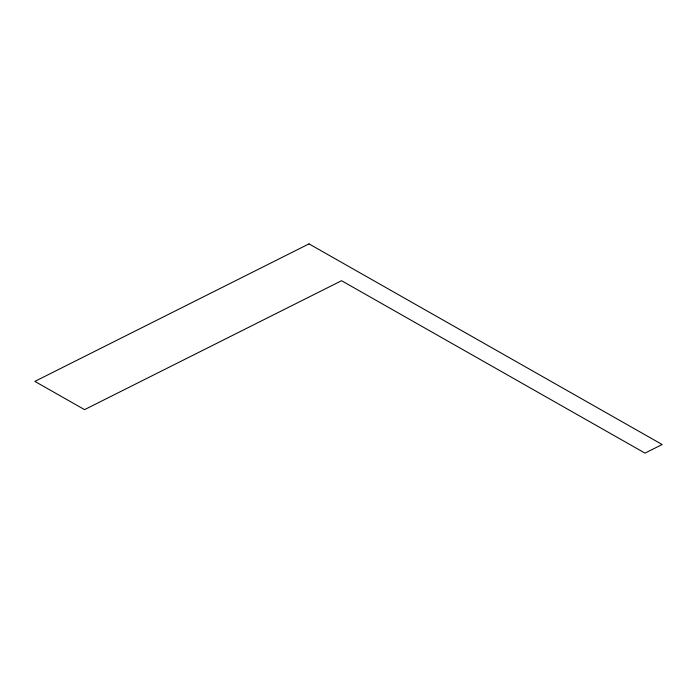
<?xml version="1.0" encoding="UTF-8"?>
<svg xmlns="http://www.w3.org/2000/svg" width="697" height="697" viewBox="0 0 697 697"><rect width="100%" height="100%" fill="white"/><g stroke="black" fill="none" stroke-linecap="round" stroke-linejoin="round"><path stroke-width="1.05" d="M309.006 243.88L34.85 381.39L84.555 409.636L341.565 280.717L645.004 453.12L662.15 444.52L309.006 243.88"/></g></svg>
